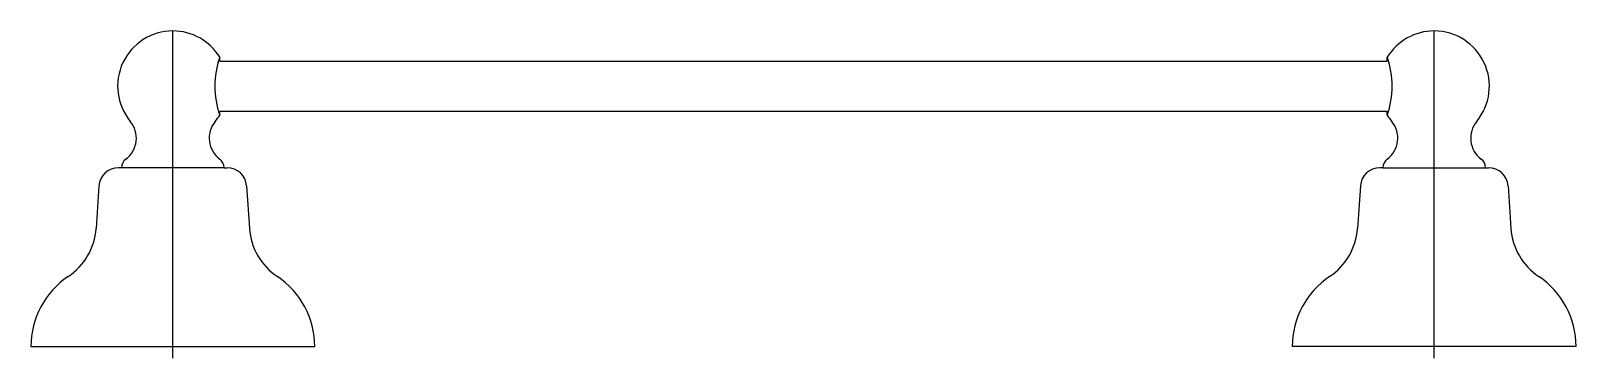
# Model space of a CAD drawing. Extents: x 189.662 to 189.956, y 0.035 to 0.098.
import ezdxf

# ---------------------------------------------------------------- set-up
doc = ezdxf.new("R2010")
doc.units = 0
doc.header["$LTSCALE"] = 0.2
doc.header["$MEASUREMENT"] = 0
doc.linetypes.add('AXES', pattern=[0.54, 0.3, -0.08, 0.08, -0.08])
doc.linetypes.add('CONTINU', pattern=[0])
doc.layers.get('0').update_dxf_attribs({"linetype": 'CONTINUOUS'})
doc.layers.add('DECA_EIXOS', color=5, linetype='AXES')

msp = doc.modelspace()

# ---------------------------------------------------------------- linework, layer by layer
at = {"linetype": 'CONTINU'}
for points in [[(189.68888, 0.0975, 0.634885), (189.68079, 0.08031)], [(189.69782, 0.0925, 0.260536), (189.68888, 0.0975)], [(189.92894, 0.0975, 0.260536), (189.92, 0.0925)], [(189.93703, 0.0803, 0.634885), (189.92894, 0.0975)], [(189.69782, 0.0925, 0.170222), (189.69782, 0.0815)], [(189.92, 0.0815, 0.170222), (189.92, 0.0925)], [(189.67993, 0.07311, 0.429765), (189.68079, 0.08031)], [(189.69697, 0.08031, 0.429901), (189.69782, 0.07311)], [(189.69697, 0.08031, 0.035165), (189.69782, 0.0815)], [(189.92, 0.0815, 0.035165), (189.92085, 0.08031)], [(189.92, 0.07311, 0.429722), (189.92085, 0.08031)], [(189.93703, 0.0803, 0.429231), (189.93789, 0.07311)], [(189.67854, 0.0715, 0.39391), (189.67483, 0.06805)], [(189.67993, 0.07311, 0.236753), (189.67913, 0.0715)], [(189.69863, 0.0715, 0.236757), (189.69782, 0.07311)], [(189.70292, 0.06805, 0.393903), (189.69922, 0.0715)], [(189.9186, 0.0715, 0.39391), (189.9149, 0.06805)], [(189.92, 0.07311, 0.236753), (189.91919, 0.0715)], [(189.93869, 0.0715, 0.237151), (189.93789, 0.07311)], [(189.94299, 0.06805, 0.393914), (189.93928, 0.0715)], [(189.66897, 0.0508, 0.231746), (189.67427, 0.05993)], [(189.70348, 0.05993, 0.231746), (189.70878, 0.0508)], [(189.90904, 0.0508, 0.231746), (189.91433, 0.05993)], [(189.94355, 0.05993, 0.231745), (189.94885, 0.0508)], [(189.66897, 0.0508, 0.250213), (189.66188, 0.0375)], [(189.71588, 0.0375, 0.250213), (189.70878, 0.0508)], [(189.90904, 0.0508, 0.250213), (189.90194, 0.0375)], [(189.95594, 0.0375, 0.250213), (189.94885, 0.0508)]]:
    msp.add_lwpolyline(points, format="xyb", dxfattribs=at)
for points in [[(189.69782, 0.09176), (189.69782, 0.0925)], [(189.69782, 0.09176), (189.92, 0.09176)], [(189.92, 0.09176), (189.92, 0.0925)], [(189.69782, 0.08224), (189.92, 0.08224)], [(189.69782, 0.0815), (189.69782, 0.08224)], [(189.92, 0.0815), (189.92, 0.08224)], [(189.67913, 0.0715), (189.67854, 0.0715)], [(189.68888, 0.0715), (189.67913, 0.0715)], [(189.69863, 0.0715), (189.68888, 0.0715)], [(189.69863, 0.0715), (189.69922, 0.0715)], [(189.91919, 0.0715), (189.9186, 0.0715)], [(189.91919, 0.0715), (189.92894, 0.0715)], [(189.92894, 0.0715), (189.93869, 0.0715)], [(189.93869, 0.0715), (189.93928, 0.0715)], [(189.67483, 0.06805), (189.67427, 0.05993)], [(189.70292, 0.06805), (189.70348, 0.05993)], [(189.9149, 0.06805), (189.91433, 0.05993)], [(189.94299, 0.06805), (189.94355, 0.05993)], [(189.66188, 0.0375), (189.71588, 0.0375)], [(189.95594, 0.0375), (189.90194, 0.0375)]]:
    msp.add_lwpolyline(points, dxfattribs=at)
at = {"layer": 'DECA_EIXOS'}
for points in [[(189.68888, 0.03531), (189.68888, 0.0975)], [(189.92894, 0.03531), (189.92894, 0.0975)]]:
    msp.add_lwpolyline(points, dxfattribs=at)

doc.saveas('drawing.dxf')
